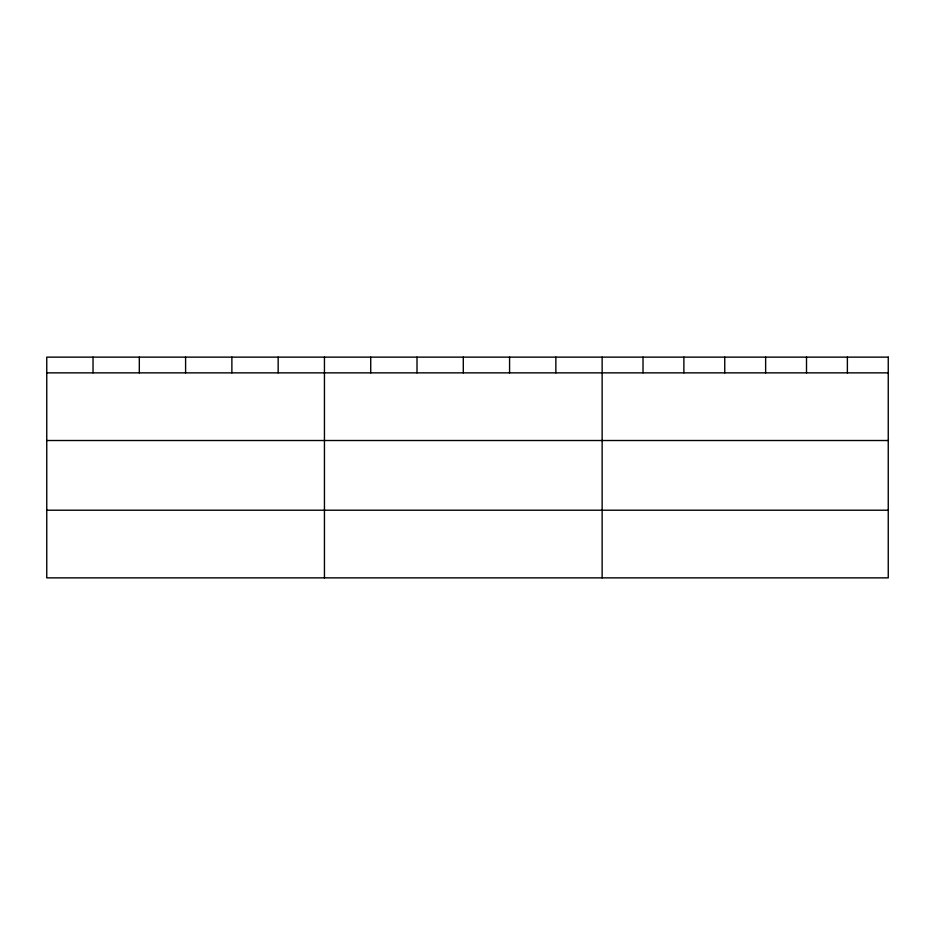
<?xml version="1.0" encoding="UTF-8"?>
<svg xmlns="http://www.w3.org/2000/svg" width="935" height="935" viewBox="0 0 935 935"><rect width="100%" height="100%" fill="white"/><g stroke="black" fill="none" stroke-linecap="round" stroke-linejoin="round"><path stroke-width="1.4" d="M46.75 372.866L888.25 372.866M46.75 440.514L888.25 440.514M46.75 510.218L888.25 510.218M847.379 357.135L847.379 372.866M806.508 357.135L806.508 372.866M765.636 357.135L765.636 372.866M724.754 357.135L724.754 372.866M683.882 357.135L683.882 372.866M643.011 357.135L643.011 372.866M602.14 357.135L602.14 577.865M555.857 357.135L555.857 372.866M509.575 357.135L509.575 372.866M463.292 357.135L463.292 372.866M417.01 357.135L417.01 372.866M370.727 357.135L370.727 372.866M324.445 357.135L324.445 577.865M278.162 357.135L278.162 372.866M231.88 357.135L231.88 372.866M185.597 357.135L185.597 372.866M139.315 357.135L139.315 372.866M93.032 357.135L93.032 372.866M888.25 357.135L46.75 357.135L46.75 577.865L888.25 577.865L888.25 357.135"/></g></svg>
